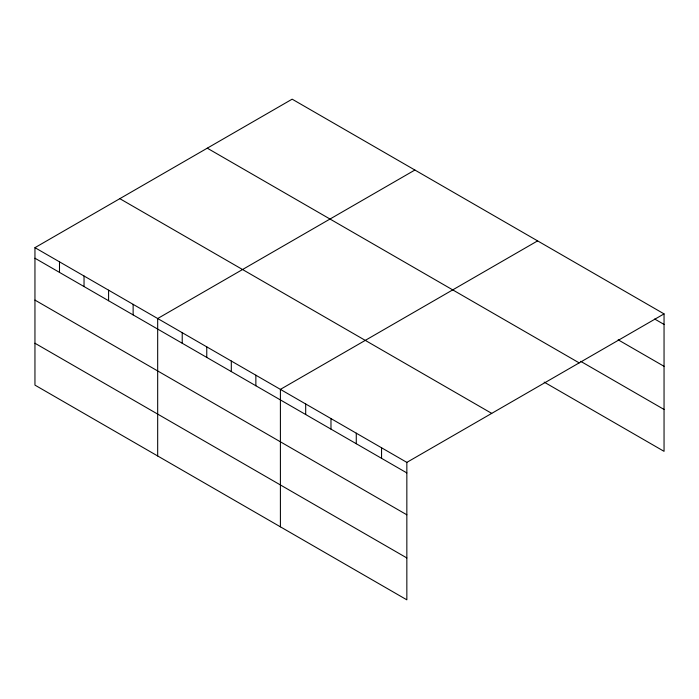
<?xml version="1.0" encoding="UTF-8"?>
<svg xmlns="http://www.w3.org/2000/svg" width="699" height="699" viewBox="0 0 699 699"><rect width="100%" height="100%" fill="white"/><g stroke="black" fill="none" stroke-linecap="round" stroke-linejoin="round"><path stroke-width="1.05" d="M34.95 247.664L406.844 462.38L406.844 599.829L34.95 385.114L34.95 247.664L292.156 99.171L664.05 313.886L664.05 451.336L544.163 382.117M414.883 170.032L157.677 318.526L157.677 455.966M537.601 240.884L280.404 389.378L280.404 526.828M406.844 462.38L664.05 313.886M654.683 319.024L664.05 324.432M618.152 339.81L664.05 366.311M580.694 361.331L664.05 409.457M207.28 148.179L579.174 362.886M119.826 198.665L491.72 413.38M34.95 258.219L406.844 472.926M34.95 300.089L406.844 514.805M34.95 343.235L406.844 557.951M381.558 447.779L381.558 458.326M356.272 433.179L356.272 443.725M330.977 418.579L330.977 429.125M305.69 403.978L305.69 414.524M255.86 375.206L255.86 385.761M231.308 361.034L231.308 371.588M206.764 346.861L206.764 357.416M182.221 332.698L182.221 343.244M133.133 304.353L133.133 314.899M108.59 290.181L108.59 300.727M84.037 276.009L84.037 286.564M59.494 261.837L59.494 272.392"/></g></svg>
